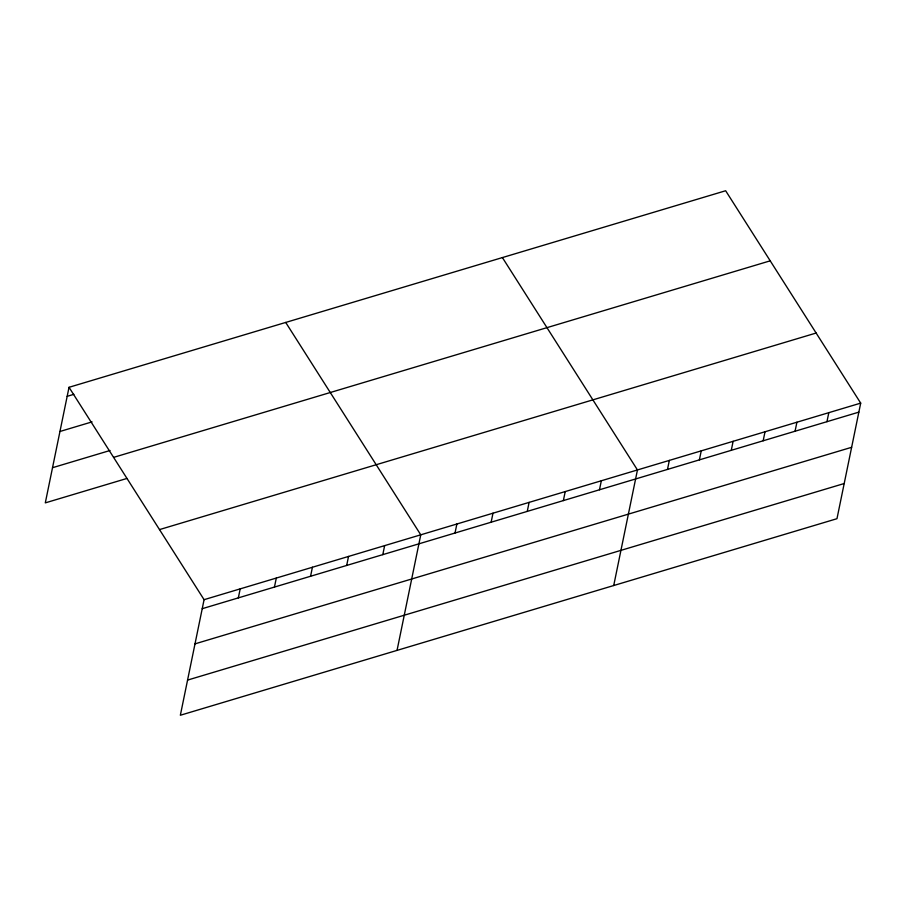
<?xml version="1.0" encoding="UTF-8"?>
<svg xmlns="http://www.w3.org/2000/svg" width="906" height="906" viewBox="0 0 906 906"><rect width="100%" height="100%" fill="white"/><g stroke="black" fill="none" stroke-linecap="round" stroke-linejoin="round"><path stroke-width="1.36" d="M69.026 387.304L204.077 599.681L180.351 715.253L836.974 518.696L860.7 403.125L725.649 190.747L69.026 387.304L45.3 502.875L126.897 478.459M238.335 597.892L240.192 588.866M274.45 587.077L276.307 578.062M310.565 576.273L312.423 567.247M346.681 565.457L348.538 556.431M382.796 554.642L384.642 545.627M397.043 650.395L420.758 534.812L285.707 322.434M455.027 533.022L456.873 524.008M491.143 522.218L492.989 513.192M527.258 511.403L529.104 502.377M563.362 500.599L565.219 491.573M599.478 489.784L601.335 480.758M613.724 585.525L637.45 469.954L502.4 257.576M667.484 469.421L669.341 460.407M699.387 459.874L701.233 450.86M731.278 450.327L733.124 441.313M763.169 440.78L765.015 431.766M795.06 431.233L796.918 422.219M826.952 421.686L828.809 412.672M67.169 396.33L73.862 394.325M59.955 431.483L92.061 421.879M52.514 467.711L110.034 450.497M113.59 457.383L770.213 260.826M159.513 529.591L816.136 333.034M204.077 599.681L860.7 403.125M202.219 608.696L858.843 412.139M195.005 643.86L851.629 447.304M187.565 680.089L844.188 483.532"/></g></svg>
